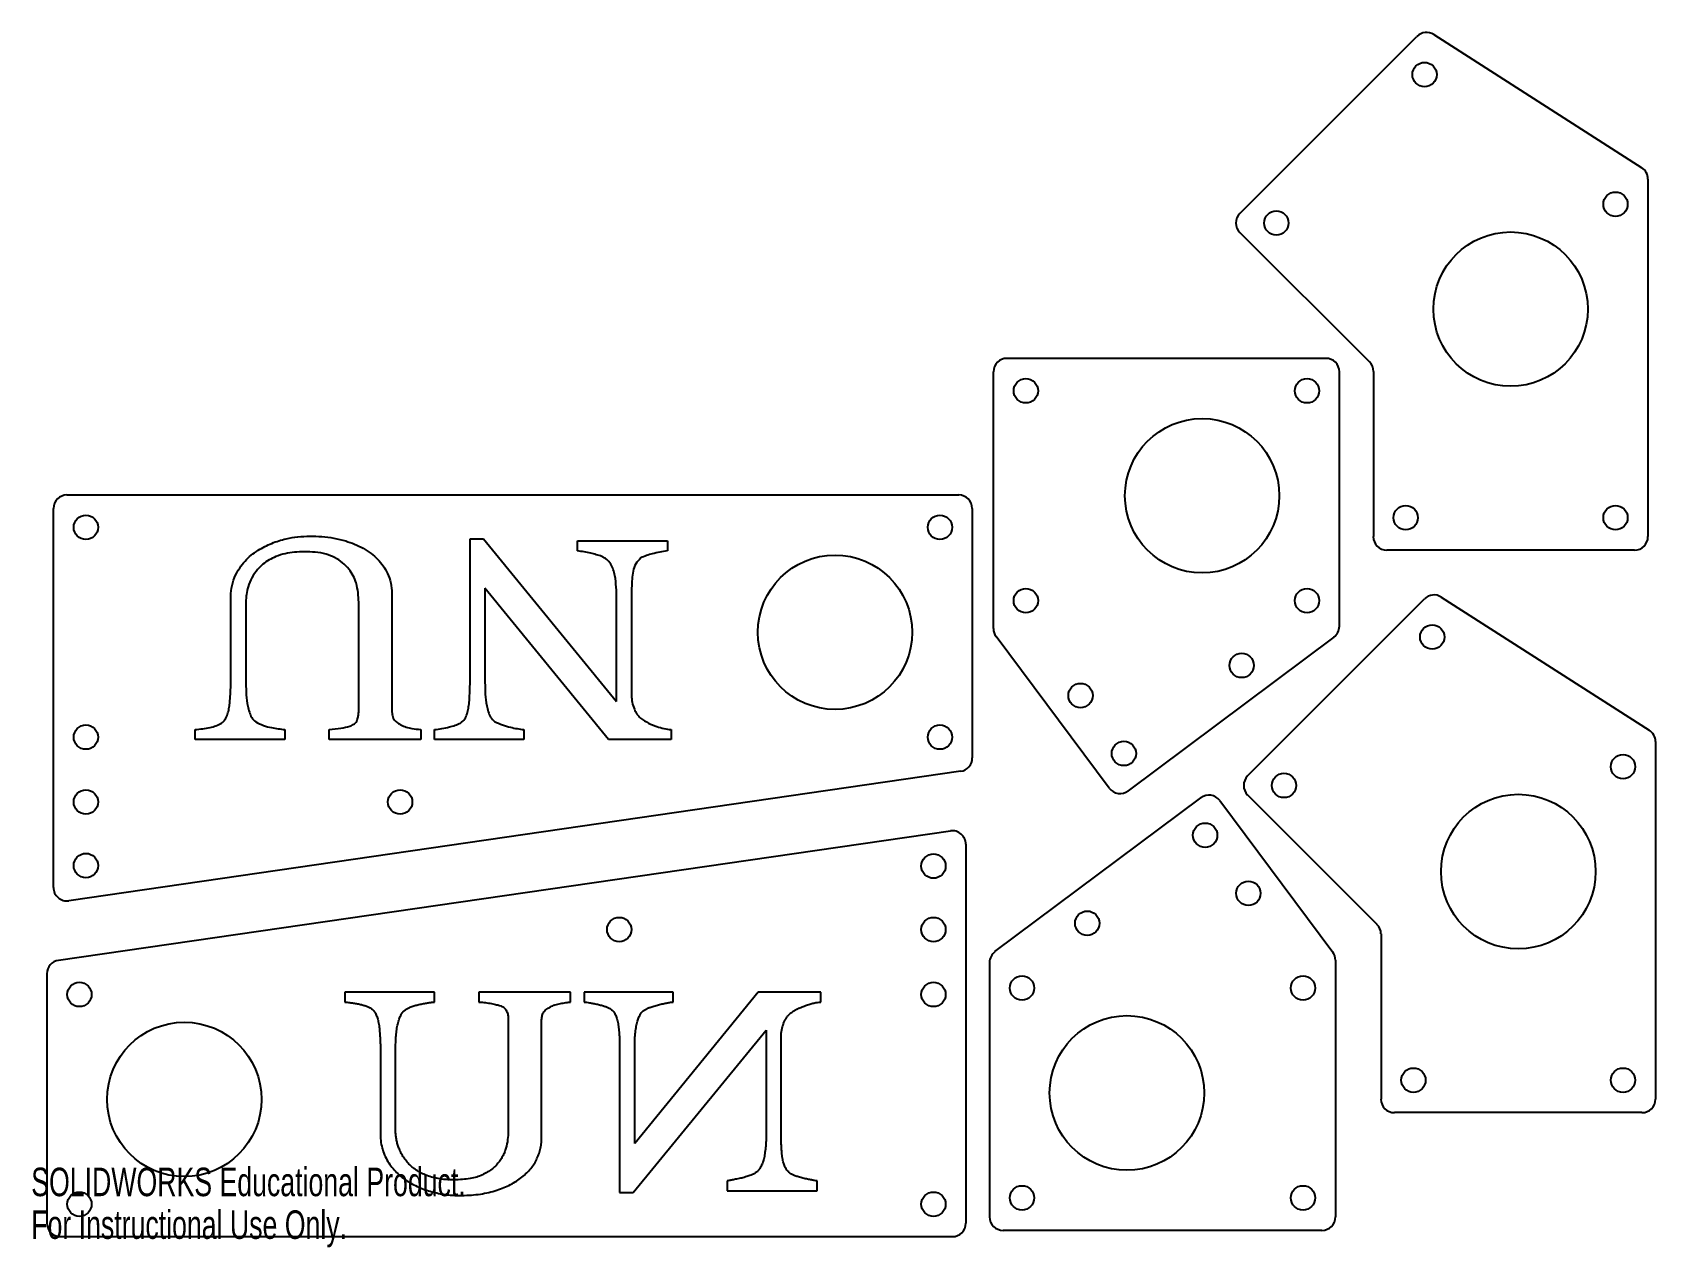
# Model space of a CAD drawing. Header units: inches. Extents: x -17.2 to 11.8, y 0 to 8.8.
# Drawn here: x 0.01 to 11.83, y 0 to 8.85 of the extents above; entities outside this region: 3.
import ezdxf

# ---------------------------------------------------------------- set-up
doc = ezdxf.new("R2010")
doc.units = ezdxf.units.IN
doc.header["$MEASUREMENT"] = 0
doc.linetypes.add('CENTERX2', pattern=[0.8, 0.5, -0.1, 0.1, -0.1])
doc.styles.add('SLDTEXTSTYLE0', font='TXT', dxfattribs={"width": 0.7})

msp = doc.modelspace()

# ---------------------------------------------------------------- linework, layer by layer
at = {"color": 7, "linetype": 'Continuous', "lineweight": 25}
for p, q in [((8.804, 7.528), (10.093, 8.817)), ((10.216, 8.83), (11.731, 7.861)), ((11.776, 7.778), (11.776, 5.174)), ((9.747, 6.446), (8.804, 7.389)), ((9.43, 6.472), (7.107, 6.472)), ((7.009, 4.505), (7.009, 6.374)), ((9.529, 4.521), (9.529, 6.374)), ((9.776, 6.377), (9.776, 5.174)), ((0.26, 5.478), (6.756, 5.478)), ((0.162, 2.62), (0.162, 5.379)), ((6.855, 5.379), (6.855, 3.563)), ((3.196, 4.099), (3.196, 5.157)), ((3.196, 5.157), (3.294, 5.157)), ((3.294, 5.157), (4.263, 3.974)), ((3.978, 5.071), (3.978, 5.143)), ((3.978, 5.143), (4.634, 5.143)), ((4.634, 5.143), (4.634, 5.071)), ((11.678, 5.076), (9.874, 5.076)), ((2.627, 4.762), (2.627, 3.907)), ((4.205, 3.697), (3.305, 4.8)), ((3.305, 4.8), (3.305, 4.111)), ((4.372, 4.731), (4.372, 4.019)), ((10.271, 4.734), (11.786, 3.765)), ((1.453, 4.091), (1.453, 4.72)), ((1.564, 4.698), (1.564, 4.105)), ((2.385, 3.896), (2.385, 4.696)), ((4.263, 3.974), (4.263, 4.72)), ((8.86, 3.432), (10.149, 4.721)), ((7.852, 3.343), (7.029, 4.446)), ((9.489, 4.442), (7.99, 3.323)), ((1.193, 3.697), (1.193, 3.769)), ((1.847, 3.697), (1.193, 3.697)), ((1.847, 3.769), (1.847, 3.697)), ((2.171, 3.697), (2.171, 3.769)), ((2.837, 3.697), (2.171, 3.697)), ((2.837, 3.769), (2.837, 3.697)), ((2.937, 3.697), (2.937, 3.769)), ((3.587, 3.697), (2.937, 3.697)), ((3.587, 3.769), (3.587, 3.697)), ((4.661, 3.697), (4.205, 3.697)), ((4.661, 3.769), (4.661, 3.697)), ((11.832, 3.682), (11.832, 1.078)), ((6.771, 3.466), (0.274, 2.523)), ((7.02, 2.152), (8.52, 3.272)), ((8.658, 3.252), (9.481, 2.149)), ((9.803, 2.35), (8.86, 3.293)), ((0.199, 2.089), (6.695, 3.031)), ((6.808, 2.934), (6.808, 0.175)), ((9.832, 2.281), (9.832, 1.078)), ((6.981, 2.073), (6.981, 0.221)), ((9.5, 2.09), (9.5, 0.221)), ((0.115, 0.175), (0.115, 1.991)), ((2.937, 1.857), (2.283, 1.857)), ((2.283, 1.857), (2.283, 1.785)), ((2.937, 1.785), (2.937, 1.857)), ((3.927, 1.857), (3.261, 1.857)), ((3.261, 1.857), (3.261, 1.785)), ((3.927, 1.785), (3.927, 1.857)), ((4.677, 1.857), (4.027, 1.857)), ((4.027, 1.857), (4.027, 1.785)), ((5.295, 1.857), (4.396, 0.754)), ((4.677, 1.785), (4.677, 1.857)), ((5.751, 1.857), (5.295, 1.857)), ((5.751, 1.785), (5.751, 1.857)), ((3.475, 1.658), (3.475, 0.859)), ((3.717, 0.792), (3.717, 1.647)), ((4.384, 0.397), (5.353, 1.58)), ((5.353, 1.58), (5.353, 0.834)), ((2.543, 1.463), (2.543, 0.834)), ((2.654, 0.856), (2.654, 1.45)), ((4.286, 1.456), (4.286, 0.397)), ((4.396, 0.754), (4.396, 1.443)), ((5.462, 0.823), (5.462, 1.535)), ((11.733, 0.98), (9.93, 0.98)), ((5.068, 0.483), (5.068, 0.411)), ((5.724, 0.411), (5.724, 0.483)), ((4.286, 0.397), (4.384, 0.397)), ((5.068, 0.411), (5.724, 0.411)), ((7.079, 0.123), (9.402, 0.123)), ((6.709, 0.076), (0.213, 0.076))]:
    msp.add_line(p, q, dxfattribs=at)
at = {"color": 7, "linetype": 'CENTERX2'}
msp.add_line((-17.181, 4.478), (-15.638, 4.167), dxfattribs=at)
at = {"color": 7, "linetype": 'Continuous', "lineweight": 25}
for centre, radius in [((10.149, 8.539), 0.0886), ((11.54, 7.595), 0.0886), ((9.069, 7.458), 0.0886), ((10.776, 6.831), 0.562), ((7.245, 6.236), 0.0886), ((9.293, 6.236), 0.0886), ((8.529, 5.472), 0.562), ((0.398, 5.242), 0.0886), ((6.619, 5.242), 0.0886), ((10.012, 5.312), 0.0886), ((11.54, 5.312), 0.0886), ((5.855, 4.478), 0.562), ((7.245, 4.708), 0.0886), ((9.293, 4.708), 0.0886), ((10.205, 4.443), 0.0886), ((8.817, 4.236), 0.0886), ((7.643, 4.017), 0.0886), ((0.398, 3.714), 0.0886), ((6.619, 3.714), 0.0886), ((7.959, 3.595), 0.0886), ((11.595, 3.499), 0.0886), ((9.125, 3.362), 0.0886), ((0.398, 3.242), 0.0886), ((2.687, 3.242), 0.0886), ((10.832, 2.735), 0.563), ((8.551, 3), 0.0886), ((0.398, 2.779), 0.0886), ((6.572, 2.775), 0.0886), ((8.866, 2.577), 0.0886), ((4.283, 2.313), 0.0886), ((6.572, 2.313), 0.0886), ((7.692, 2.359), 0.0886), ((0.351, 1.84), 0.0886), ((6.572, 1.84), 0.0886), ((7.217, 1.887), 0.0886), ((9.264, 1.887), 0.0886), ((7.981, 1.123), 0.563), ((1.115, 1.076), 0.562), ((10.068, 1.216), 0.0886), ((11.595, 1.216), 0.0886), ((0.351, 0.313), 0.0886), ((6.572, 0.313), 0.0886), ((7.217, 0.359), 0.0886), ((9.264, 0.359), 0.0886)]:
    msp.add_circle(centre, radius, dxfattribs=at)
at = {"color": 7, "linetype": 'CENTERX2'}
msp.add_circle((-15.638, 4.167), 0.63, dxfattribs=at)
at = {"color": 7, "linetype": 'Continuous'}
msp.add_circle((-15.638, 4.167), 0.236, dxfattribs=at)
at = {"color": 7, "linetype": 'Continuous', "lineweight": 25}
for centre, start, end in [((10.163, 8.747), 57.3828, 135), ((11.678, 7.778), 0, 57.3828), ((8.874, 7.458), 135, 225), ((7.107, 6.374), 90, 180), ((9.43, 6.374), 0, 90), ((9.678, 6.377), 0, 45), ((0.26, 5.379), 90, 180), ((6.756, 5.379), 360, 90), ((9.874, 5.174), 180, 270), ((11.678, 5.174), 270, 0), ((10.218, 4.651), 57.3828, 135), ((7.107, 4.505), 180, 216.7411), ((9.43, 4.521), 306.7411, 0), ((11.733, 3.682), 0, 57.3828), ((6.756, 3.563), 278.2589, 360), ((8.93, 3.362), 135, 225), ((7.931, 3.402), 216.7411, 306.7411), ((8.579, 3.193), 36.7411, 126.7411), ((6.709, 2.934), 360, 98.2589), ((0.26, 2.62), 180, 278.2589), ((9.733, 2.281), 0, 45), ((7.079, 2.073), 126.7411, 180), ((9.402, 2.09), 0, 36.7411), ((0.213, 1.991), 98.2589, 180), ((9.93, 1.078), 180, 270), ((11.733, 1.078), 270, 0), ((0.213, 0.175), 180, 270), ((6.709, 0.175), 270, 0), ((7.079, 0.221), 180, 270), ((9.402, 0.221), 270, 0)]:
    msp.add_arc(centre, 0.0984, start, end, dxfattribs=at)
for points, knots in [([(1.653, 5.075), (1.685, 5.093), (1.75, 5.129), (1.849, 5.158), (1.942, 5.175), (2, 5.177), (2.029, 5.178)], [0, 0, 0, 0, 0.279924, 0.559848, 0.779941, 1, 1, 1, 1]), ([(2.029, 5.178), (2.059, 5.177), (2.117, 5.176), (2.205, 5.165), (2.285, 5.146), (2.356, 5.12), (2.418, 5.091), (2.456, 5.065), (2.475, 5.051)], [0, 0, 0, 0, 0.186687, 0.373364, 0.560009, 0.706676, 0.85337, 1, 1, 1, 1]), ([(1.453, 4.72), (1.454, 4.747), (1.456, 4.8), (1.478, 4.877), (1.514, 4.942), (1.556, 4.996), (1.601, 5.04), (1.636, 5.063), (1.653, 5.075)], [0, 0, 0, 0, 0.186655, 0.373282, 0.559832, 0.706546, 0.853292, 1, 1, 1, 1]), ([(1.989, 5.064), (1.965, 5.063), (1.918, 5.062), (1.849, 5.052), (1.786, 5.032), (1.732, 5.005), (1.686, 4.975), (1.661, 4.948), (1.648, 4.934)], [0, 0, 0, 0, 0.186718, 0.373427, 0.560025, 0.706706, 0.853407, 1, 1, 1, 1]), ([(2.315, 4.936), (2.3, 4.953), (2.269, 4.987), (2.211, 5.023), (2.144, 5.05), (2.069, 5.062), (2.015, 5.063), (1.989, 5.064)], [0, 0, 0, 0, 0.186561, 0.373252, 0.55981, 0.779865, 1, 1, 1, 1]), ([(2.475, 5.051), (2.492, 5.038), (2.524, 5.011), (2.565, 4.962), (2.598, 4.904), (2.623, 4.837), (2.626, 4.787), (2.627, 4.762)], [0, 0, 0, 0, 0.186694, 0.37351, 0.560146, 0.780063, 1, 1, 1, 1]), ([(4.192, 5.008), (4.18, 5.016), (4.156, 5.031), (4.116, 5.043), (4.073, 5.054), (4.027, 5.064), (3.994, 5.068), (3.978, 5.071)], [0, 0, 0, 0, 0.186227, 0.373035, 0.559871, 0.780015, 1, 1, 1, 1]), ([(4.263, 4.72), (4.263, 4.749), (4.262, 4.806), (4.255, 4.877), (4.241, 4.934), (4.223, 4.976), (4.203, 4.998), (4.192, 5.008)], [0, 0, 0, 0, 0.2802465, 0.5603894, 0.707222, 0.8539148, 1, 1, 1, 1]), ([(4.441, 5.019), (4.427, 5.005), (4.399, 4.979), (4.383, 4.922), (4.373, 4.84), (4.373, 4.776), (4.372, 4.731)], [0, 0, 0, 0, 0.185726, 0.372279, 0.559221, 1, 1, 1, 1]), ([(4.634, 5.071), (4.615, 5.068), (4.578, 5.063), (4.528, 5.05), (4.481, 5.038), (4.454, 5.025), (4.441, 5.019)], [0, 0, 0, 0, 0.28009, 0.56031, 0.780431, 1, 1, 1, 1]), ([(1.648, 4.934), (1.634, 4.915), (1.604, 4.877), (1.58, 4.814), (1.566, 4.754), (1.564, 4.717), (1.564, 4.698)], [0, 0, 0, 0, 0.27998, 0.559858, 0.779948, 1, 1, 1, 1]), ([(2.385, 4.696), (2.384, 4.719), (2.382, 4.767), (2.369, 4.832), (2.347, 4.89), (2.326, 4.921), (2.315, 4.936)], [0, 0, 0, 0, 0.280103, 0.560158, 0.780054, 1, 1, 1, 1]), ([(1.385, 3.815), (1.395, 3.824), (1.416, 3.842), (1.431, 3.882), (1.441, 3.922), (1.45, 3.991), (1.452, 4.048), (1.453, 4.091)], [0, 0, 0, 0, 0.139275, 0.279404, 0.419574, 0.5597, 1, 1, 1, 1]), ([(1.564, 4.105), (1.564, 4.077), (1.565, 4.022), (1.574, 3.952), (1.588, 3.897), (1.603, 3.855), (1.624, 3.835), (1.635, 3.825)], [0, 0, 0, 0, 0.2803215, 0.5605169, 0.7073554, 0.8540851, 1, 1, 1, 1]), ([(3.127, 3.817), (3.138, 3.826), (3.16, 3.845), (3.176, 3.885), (3.185, 3.925), (3.194, 3.997), (3.195, 4.055), (3.196, 4.099)], [0, 0, 0, 0, 0.13941, 0.27946, 0.419583, 0.559715, 1, 1, 1, 1]), ([(3.305, 4.111), (3.306, 4.083), (3.306, 4.027), (3.314, 3.956), (3.328, 3.9), (3.343, 3.858), (3.365, 3.838), (3.375, 3.827)], [0, 0, 0, 0, 0.28038, 0.560629, 0.707509, 0.854223, 1, 1, 1, 1]), ([(2.627, 3.907), (2.628, 3.895), (2.629, 3.87), (2.643, 3.838), (2.668, 3.817), (2.684, 3.808), (2.693, 3.803)], [0, 0, 0, 0, 0.280224, 0.55989, 0.779849, 1, 1, 1, 1]), ([(4.372, 4.019), (4.373, 4.002), (4.375, 3.967), (4.391, 3.922), (4.41, 3.881), (4.429, 3.862), (4.439, 3.853)], [0, 0, 0, 0, 0.280104, 0.560477, 0.780348, 1, 1, 1, 1]), ([(1.193, 3.769), (1.212, 3.771), (1.249, 3.775), (1.299, 3.783), (1.346, 3.795), (1.372, 3.808), (1.385, 3.815)], [0, 0, 0, 0, 0.280037, 0.560161, 0.780192, 1, 1, 1, 1]), ([(1.635, 3.825), (1.653, 3.816), (1.69, 3.797), (1.762, 3.78), (1.815, 3.773), (1.847, 3.769)], [0, 0, 0, 0, 0.27974, 0.559836, 1, 1, 1, 1]), ([(2.171, 3.769), (2.199, 3.772), (2.25, 3.777), (2.299, 3.788), (2.321, 3.793)], [0, 0, 0, 0, 0.559962, 1, 1, 1, 1]), ([(2.321, 3.793), (2.332, 3.798), (2.356, 3.807), (2.376, 3.837), (2.383, 3.868), (2.385, 3.887), (2.385, 3.896)], [0, 0, 0, 0, 0.279963, 0.558386, 0.779221, 1, 1, 1, 1]), ([(2.693, 3.803), (2.706, 3.797), (2.731, 3.786), (2.78, 3.776), (2.815, 3.772), (2.837, 3.769)], [0, 0, 0, 0, 0.279843, 0.560123, 1, 1, 1, 1]), ([(2.937, 3.769), (2.955, 3.771), (2.992, 3.776), (3.042, 3.787), (3.088, 3.799), (3.114, 3.811), (3.127, 3.817)], [0, 0, 0, 0, 0.279955, 0.560138, 0.78021, 1, 1, 1, 1]), ([(3.375, 3.827), (3.394, 3.819), (3.431, 3.801), (3.487, 3.787), (3.539, 3.775), (3.571, 3.771), (3.587, 3.769)], [0, 0, 0, 0, 0.279701, 0.559837, 0.779946, 1, 1, 1, 1]), ([(4.439, 3.853), (4.457, 3.84), (4.494, 3.814), (4.553, 3.793), (4.608, 3.775), (4.643, 3.771), (4.661, 3.769)], [0, 0, 0, 0, 0.279726, 0.559827, 0.78, 1, 1, 1, 1]), ([(2.283, 1.785), (2.289, 1.785), (2.302, 1.784), (2.323, 1.781), (2.348, 1.778), (2.376, 1.773), (2.404, 1.767), (2.43, 1.759), (2.454, 1.751), (2.468, 1.743), (2.475, 1.739)], [0, 0, 0, 0, 0.088975, 0.195819, 0.323762, 0.469827, 0.619252, 0.756904, 0.884325, 1, 1, 1, 1]), ([(2.725, 1.729), (2.732, 1.733), (2.747, 1.742), (2.773, 1.752), (2.801, 1.762), (2.832, 1.769), (2.863, 1.775), (2.891, 1.78), (2.915, 1.783), (2.93, 1.785), (2.937, 1.785)], [0, 0, 0, 0, 0.11147, 0.234839, 0.372012, 0.522042, 0.670819, 0.798261, 0.909127, 1, 1, 1, 1]), ([(3.261, 1.785), (3.267, 1.785), (3.279, 1.784), (3.298, 1.782), (3.319, 1.779), (3.341, 1.776), (3.362, 1.772), (3.381, 1.768), (3.397, 1.764), (3.407, 1.762), (3.411, 1.761)], [0, 0, 0, 0, 0.11174, 0.235204, 0.376152, 0.529088, 0.676936, 0.80484, 0.912344, 1, 1, 1, 1]), ([(3.783, 1.751), (3.793, 1.756), (3.817, 1.766), (3.855, 1.774), (3.892, 1.781), (3.916, 1.784), (3.927, 1.785)], [0, 0, 0, 0, 0.230287, 0.5083276, 0.7821482, 1, 1, 1, 1]), ([(4.027, 1.785), (4.033, 1.785), (4.047, 1.784), (4.069, 1.78), (4.095, 1.775), (4.124, 1.769), (4.153, 1.762), (4.179, 1.754), (4.2, 1.746), (4.212, 1.74), (4.217, 1.737)], [0, 0, 0, 0, 0.0906829, 0.2040019, 0.339369, 0.4986694, 0.6581556, 0.7938288, 0.9074925, 1, 1, 1, 1]), ([(4.465, 1.727), (4.472, 1.73), (4.485, 1.738), (4.508, 1.747), (4.537, 1.756), (4.569, 1.765), (4.601, 1.773), (4.63, 1.779), (4.655, 1.783), (4.67, 1.785), (4.677, 1.785)], [0, 0, 0, 0, 0.093515, 0.206906, 0.342195, 0.498597, 0.655891, 0.7909, 0.906152, 1, 1, 1, 1]), ([(5.529, 1.702), (5.536, 1.707), (5.551, 1.718), (5.577, 1.734), (5.607, 1.747), (5.639, 1.759), (5.67, 1.769), (5.7, 1.778), (5.727, 1.783), (5.743, 1.784), (5.751, 1.785)], [0, 0, 0, 0, 0.113934, 0.236621, 0.372647, 0.519282, 0.662942, 0.790936, 0.902831, 1, 1, 1, 1]), ([(2.475, 1.739), (2.481, 1.735), (2.494, 1.725), (2.508, 1.702), (2.52, 1.675), (2.529, 1.641), (2.535, 1.602), (2.539, 1.56), (2.542, 1.513), (2.543, 1.48), (2.543, 1.463)], [0, 0, 0, 0, 0.078793, 0.165966, 0.268072, 0.386139, 0.519501, 0.666394, 0.826041, 1, 1, 1, 1]), ([(2.654, 1.45), (2.654, 1.468), (2.655, 1.502), (2.658, 1.551), (2.663, 1.595), (2.671, 1.633), (2.681, 1.666), (2.693, 1.693), (2.707, 1.715), (2.719, 1.724), (2.725, 1.729)], [0, 0, 0, 0, 0.182191, 0.346619, 0.496068, 0.62818, 0.743865, 0.842205, 0.926227, 1, 1, 1, 1]), ([(3.411, 1.761), (3.417, 1.758), (3.428, 1.754), (3.443, 1.745), (3.455, 1.734), (3.466, 1.715), (3.473, 1.69), (3.475, 1.669), (3.475, 1.658)], [0, 0, 0, 0, 0.144822, 0.275215, 0.397497, 0.516134, 0.75244, 1, 1, 1, 1]), ([(3.717, 1.647), (3.718, 1.658), (3.719, 1.679), (3.728, 1.703), (3.738, 1.72), (3.751, 1.731), (3.765, 1.742), (3.777, 1.748), (3.783, 1.751)], [0, 0, 0, 0, 0.2515765, 0.470114, 0.5785894, 0.7012682, 0.8416787, 1, 1, 1, 1]), ([(4.217, 1.737), (4.224, 1.732), (4.238, 1.722), (4.253, 1.699), (4.265, 1.671), (4.273, 1.638), (4.279, 1.599), (4.283, 1.556), (4.286, 1.507), (4.286, 1.473), (4.286, 1.456)], [0, 0, 0, 0, 0.081336, 0.169586, 0.269647, 0.384472, 0.514935, 0.660955, 0.822364, 1, 1, 1, 1]), ([(4.396, 1.443), (4.396, 1.463), (4.396, 1.5), (4.399, 1.552), (4.405, 1.597), (4.412, 1.635), (4.422, 1.667), (4.435, 1.692), (4.448, 1.713), (4.46, 1.722), (4.465, 1.727)], [0, 0, 0, 0, 0.197259, 0.370607, 0.520654, 0.648011, 0.75654, 0.849539, 0.929335, 1, 1, 1, 1]), ([(5.462, 1.535), (5.463, 1.551), (5.465, 1.583), (5.477, 1.622), (5.489, 1.651), (5.501, 1.67), (5.514, 1.688), (5.524, 1.697), (5.529, 1.702)], [0, 0, 0, 0, 0.255445, 0.520558, 0.651715, 0.774596, 0.889424, 1, 1, 1, 1]), ([(2.543, 0.834), (2.543, 0.815), (2.544, 0.777), (2.555, 0.722), (2.572, 0.671), (2.597, 0.624), (2.627, 0.582), (2.661, 0.544), (2.7, 0.508), (2.729, 0.489), (2.743, 0.479)], [0, 0, 0, 0, 0.137096, 0.266172, 0.391242, 0.513666, 0.634979, 0.755446, 0.876583, 1, 1, 1, 1]), ([(2.738, 0.62), (2.731, 0.629), (2.717, 0.647), (2.699, 0.675), (2.684, 0.705), (2.673, 0.735), (2.664, 0.765), (2.658, 0.795), (2.654, 0.826), (2.654, 0.846), (2.654, 0.856)], [0, 0, 0, 0, 0.136033, 0.268077, 0.394157, 0.518605, 0.64041, 0.761489, 0.880299, 1, 1, 1, 1]), ([(3.475, 0.859), (3.475, 0.839), (3.473, 0.798), (3.465, 0.746), (3.453, 0.705), (3.441, 0.675), (3.425, 0.645), (3.412, 0.627), (3.405, 0.618)], [0, 0, 0, 0, 0.234116, 0.48222, 0.609948, 0.737814, 0.866847, 1, 1, 1, 1]), ([(5.353, 0.834), (5.353, 0.814), (5.353, 0.778), (5.349, 0.726), (5.344, 0.681), (5.337, 0.643), (5.327, 0.611), (5.314, 0.585), (5.301, 0.562), (5.288, 0.551), (5.282, 0.546)], [0, 0, 0, 0, 0.19326, 0.362926, 0.510827, 0.634847, 0.742405, 0.837323, 0.922485, 1, 1, 1, 1]), ([(3.565, 0.503), (3.578, 0.513), (3.601, 0.532), (3.632, 0.564), (3.659, 0.598), (3.68, 0.635), (3.696, 0.673), (3.709, 0.712), (3.716, 0.752), (3.717, 0.779), (3.717, 0.792)], [0, 0, 0, 0, 0.137558, 0.2684, 0.395739, 0.520677, 0.642949, 0.762362, 0.880668, 1, 1, 1, 1]), ([(5.531, 0.535), (5.525, 0.541), (5.512, 0.551), (5.497, 0.571), (5.485, 0.595), (5.478, 0.618), (5.474, 0.639), (5.47, 0.658), (5.468, 0.679), (5.466, 0.703), (5.465, 0.729), (5.463, 0.758), (5.463, 0.79), (5.463, 0.812), (5.462, 0.823)], [0, 0, 0, 0, 0.079509, 0.160594, 0.247483, 0.341088, 0.394191, 0.456113, 0.525979, 0.603452, 0.689864, 0.785347, 0.888475, 1, 1, 1, 1]), ([(3.079, 0.49), (3.059, 0.491), (3.021, 0.492), (2.966, 0.498), (2.916, 0.509), (2.871, 0.525), (2.831, 0.544), (2.796, 0.566), (2.764, 0.591), (2.747, 0.61), (2.738, 0.62)], [0, 0, 0, 0, 0.1582016, 0.3047952, 0.4393633, 0.5646236, 0.6825423, 0.792758, 0.898282, 1, 1, 1, 1]), ([(3.405, 0.618), (3.398, 0.609), (3.382, 0.59), (3.354, 0.566), (3.321, 0.545), (3.286, 0.525), (3.243, 0.509), (3.195, 0.498), (3.139, 0.492), (3.1, 0.491), (3.079, 0.49)], [0, 0, 0, 0, 0.098618, 0.199832, 0.305251, 0.416697, 0.538481, 0.67535, 0.82813, 1, 1, 1, 1]), ([(2.743, 0.479), (2.758, 0.47), (2.787, 0.453), (2.834, 0.432), (2.882, 0.413), (2.93, 0.4), (2.979, 0.389), (3.027, 0.382), (3.073, 0.377), (3.104, 0.376), (3.119, 0.376)], [0, 0, 0, 0, 0.130628, 0.260631, 0.388851, 0.517099, 0.643232, 0.765836, 0.884248, 1, 1, 1, 1]), ([(3.119, 0.376), (3.143, 0.377), (3.188, 0.377), (3.255, 0.384), (3.317, 0.394), (3.376, 0.409), (3.43, 0.428), (3.479, 0.449), (3.525, 0.474), (3.552, 0.493), (3.565, 0.503)], [0, 0, 0, 0, 0.1484259, 0.2896635, 0.4235839, 0.551399, 0.6725734, 0.787306, 0.8958652, 1, 1, 1, 1]), ([(5.282, 0.546), (5.277, 0.542), (5.265, 0.533), (5.241, 0.523), (5.21, 0.513), (5.175, 0.503), (5.141, 0.496), (5.11, 0.49), (5.087, 0.485), (5.074, 0.484), (5.068, 0.483)], [0, 0, 0, 0, 0.0878447, 0.2013748, 0.3443629, 0.5142059, 0.6833778, 0.8206977, 0.9262443, 1, 1, 1, 1]), ([(5.724, 0.483), (5.718, 0.484), (5.704, 0.485), (5.681, 0.49), (5.653, 0.495), (5.621, 0.503), (5.591, 0.511), (5.565, 0.519), (5.545, 0.527), (5.535, 0.533), (5.531, 0.535)], [0, 0, 0, 0, 0.089273, 0.206352, 0.349377, 0.521068, 0.690446, 0.825043, 0.928109, 1, 1, 1, 1])]:
    msp.add_open_spline(points, degree=3, knots=knots, dxfattribs=at)

# ---------------------------------------------------------------- texts
at = {"color": 7, "linetype": 'Continuous', "char_height": 0.2076, "attachment_point": 1, "style": 'SLDTEXTSTYLE0'}
for s, insert in [('SOLIDWORKS Educational Product.', (0, 0.579)), ('For Instructional Use Only.', (0, 0.268))]:
    msp.add_mtext(s, dxfattribs=dict(at, insert=insert))

doc.saveas('drawing.dxf')
